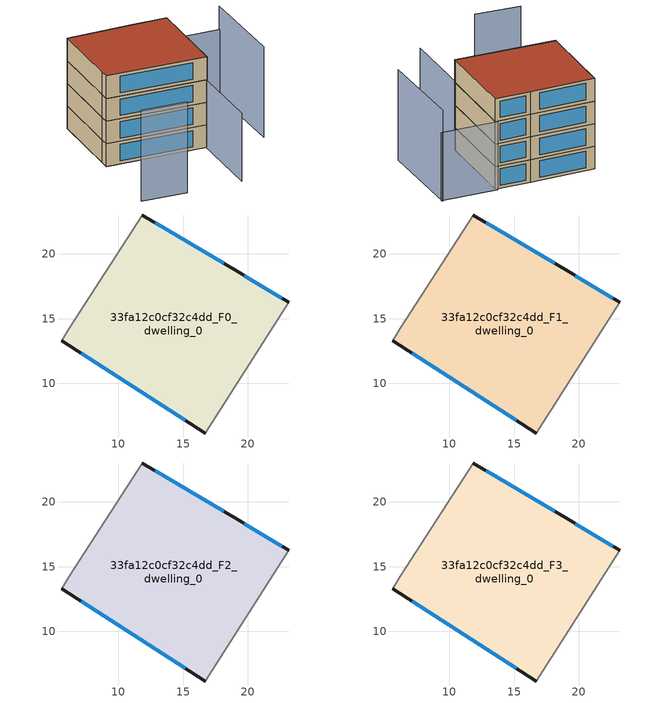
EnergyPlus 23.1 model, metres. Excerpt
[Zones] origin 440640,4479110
33fa12c0cf32c4dd_F0_dwelling_0
 floor ground (EU_floor_Construction): 16.7,6.17 23.17,16.25 19.16,18.66 11.85,23 6.21,14.24 5.61,13.3 z0
 wall outside (EU_wall_Construction): 16.7,6.17 5.61,13.3 / 11.85,23 19.16,18.66 23.17,16.25 z0:3
 wall adiabatic (EU_wall_Construction): 5.61,13.3 6.21,14.24 11.85,23 / 23.17,16.25 16.7,6.17 z0:3
 window (EU_Window_Construction): 15.16,7.16 7.15,12.31 / 12.86,22.4 18.15,19.26 / 19.72,18.32 22.62,16.59 z0.42:2.58
33fa12c0cf32c4dd_F1_dwelling_0
 floor to 33fa12c0cf32c4dd_F0_dwelling_0 (EU_floor_Construction): 16.7,6.17 23.17,16.25 19.16,18.66 11.85,23 6.21,14.24 5.61,13.3 z3
 wall outside (EU_wall_Construction): 16.7,6.17 5.61,13.3 / 11.85,23 19.16,18.66 23.17,16.25 z3:6
 wall adiabatic (EU_wall_Construction): 5.61,13.3 6.21,14.24 11.85,23 / 23.17,16.25 16.7,6.17 z3:6
 window (EU_Window_Construction): 15.16,7.16 7.15,12.31 / 12.86,22.4 18.15,19.26 / 19.72,18.32 22.62,16.59 z3.42:5.58
33fa12c0cf32c4dd_F2_dwelling_0
 floor to 33fa12c0cf32c4dd_F1_dwelling_0 (EU_floor_Construction): 16.7,6.17 23.17,16.25 19.16,18.66 11.85,23 6.21,14.24 5.61,13.3 z6
 wall outside (EU_wall_Construction): 16.7,6.17 5.61,13.3 / 11.85,23 19.16,18.66 23.17,16.25 z6:9
 wall adiabatic (EU_wall_Construction): 5.61,13.3 6.21,14.24 11.85,23 / 23.17,16.25 16.7,6.17 z6:9
 window (EU_Window_Construction): 15.16,7.16 7.15,12.31 / 12.86,22.4 18.15,19.26 / 19.72,18.32 22.62,16.59 z6.42:8.58
33fa12c0cf32c4dd_F3_dwelling_0
 floor to 33fa12c0cf32c4dd_F2_dwelling_0 (EU_floor_Construction): 16.7,6.17 23.17,16.25 19.16,18.66 11.85,23 6.21,14.24 5.61,13.3 z9
 wall outside (EU_wall_Construction): 16.7,6.17 5.61,13.3 / 11.85,23 19.16,18.66 23.17,16.25 z9:12
 wall adiabatic (EU_wall_Construction): 5.61,13.3 6.21,14.24 11.85,23 / 23.17,16.25 16.7,6.17 z9:12
 window (EU_Window_Construction): 15.16,7.16 7.15,12.31 / 12.86,22.4 18.15,19.26 / 19.72,18.32 22.62,16.59 z9.42:11.58
 roof outside (EU_roof_Construction): 19.16,18.66 23.17,16.25 16.7,6.17 5.61,13.3 6.21,14.24 11.85,23 z12
shading: -0.08,4.48 4.92,1.22 / 22.77,2.06 29.33,12.77 z0:12; 11.15,-2.47 23.04,16.53 / 23.04,16.53 29.33,12.59 z0:9
[Building]
EU S2 Campaign: North Axis=0; Terrain=City; Solar Distribution=FullExterior
[Site:Location]
Madrid: Latitude=40.5; Longitude=-3.5; Time Zone=1; Elevation=609
[SizingPeriod:WeatherFileDays]
AnnualSizingPeriod: Begin Month=1; Begin Day of Month=1; End Month=12; End Day of Month=31; Day of Week for Start Day=Monday; Use Weather File Daylight Saving Period=No; Use Weather File Rain and Snow Indicators=No
[MATERIAL]
EU_InternalMass_Material: Roughness=MediumRough; Thickness=0.1; Conductivity=1; Density=1800; Specific Heat=900; Thermal Absorptance=0.9; Solar Absorptance=0.7; Visible Absorptance=0.7
[MATERIAL:NOMASS] Roughness=MediumRough; Thermal Absorptance=0.9; Solar Absorptance=0.7; Visible Absorptance=0.7
Name | Thermal Resistance
EU_wall_NoMass | 1.60022
EU_roof_NoMass | 1.57597
EU_floor_NoMass | 0.470652
[WINDOWMATERIAL:SIMPLEGLAZINGSYSTEM]
EU_Window_SimpleGlazing: UFactor=3.28802; Solar Heat Gain Coefficient=0.85; Visible Transmittance=0.85
[CONSTRUCTION]
EU_wall_Construction: EU_wall_NoMass
EU_roof_Construction: EU_roof_NoMass
EU_floor_Construction: EU_floor_NoMass
EU_InternalMass_Construction: EU_InternalMass_Material
EU_Window_Construction: EU_Window_SimpleGlazing
[ZONE] Type=1; Multiplier=1; Ceiling Height=autocalculate; Volume=465.364; Floor Area=autocalculate; Part of Total Floor Area=Yes
33fa12c0cf32c4dd_F0_dwelling_0; 33fa12c0cf32c4dd_F1_dwelling_0; 33fa12c0cf32c4dd_F2_dwelling_0; 33fa12c0cf32c4dd_F3_dwelling_0
[INTERNALMASS] Construction=EU_InternalMass_Construction; Surface Area=155.121
Name | Zone or ZoneList
33fa12c0cf32c4dd_F0_dwelling_0_EU_InternalMass | 33fa12c0cf32c4dd_F0_dwelling_0
33fa12c0cf32c4dd_F1_dwelling_0_EU_InternalMass | 33fa12c0cf32c4dd_F1_dwelling_0
33fa12c0cf32c4dd_F2_dwelling_0_EU_InternalMass | 33fa12c0cf32c4dd_F2_dwelling_0
33fa12c0cf32c4dd_F3_dwelling_0_EU_InternalMass | 33fa12c0cf32c4dd_F3_dwelling_0
[OTHEREQUIPMENT] Fuel Type=Electricity; Design Level Calculation Method=Watts/Area; Power per Zone Floor Area=1; Fraction Latent=0; Fraction Radiant=0; Fraction Lost=0; Carbon Dioxide Generation Rate=0; EndUse Subcategory=EU_Step8_InternalGains
Name | Zone or ZoneList or Space or SpaceList | Schedule
EU_Step8_InternalGain_33fa12c0cf32c4dd_F0_dwelling_0_f000 | 33fa12c0cf32c4dd_F0_dwelling_0 | EU_Step8_GainSchedule_33fa12c0cf32c4dd_F0_dwelling_0_f000
EU_Step8_InternalGain_33fa12c0cf32c4dd_F1_dwelling_0_f000 | 33fa12c0cf32c4dd_F1_dwelling_0 | EU_Step8_GainSchedule_33fa12c0cf32c4dd_F1_dwelling_0_f000
EU_Step8_InternalGain_33fa12c0cf32c4dd_F2_dwelling_0_f000 | 33fa12c0cf32c4dd_F2_dwelling_0 | EU_Step8_GainSchedule_33fa12c0cf32c4dd_F2_dwelling_0_f000
EU_Step8_InternalGain_33fa12c0cf32c4dd_F3_dwelling_0_f000 | 33fa12c0cf32c4dd_F3_dwelling_0 | EU_Step8_GainSchedule_33fa12c0cf32c4dd_F3_dwelling_0_f000
[ZONEVENTILATION:DESIGNFLOWRATE] Schedule=EU_AlwaysOn; Design Flow Rate Calculation Method=AirChanges/Hour; Air Changes per Hour=0.480704; Ventilation Type=Natural; Fan Pressure Rise=0; Fan Total Efficiency=1; Constant Term Coefficient=1; Temperature Term Coefficient=0; Velocity Term Coefficient=0; Velocity Squared Term Coefficient=0; Minimum Indoor Temperature=-100; Maximum Indoor Temperature=100; Delta Temperature=-100; Minimum Outdoor Temperature=-100; Maximum Outdoor Temperature=100; Maximum Wind Speed=40
Name | Zone or ZoneList or Space or SpaceList
EU_ConstantAir_33fa12c0cf32c4dd_F0_dwelling_0 | 33fa12c0cf32c4dd_F0_dwelling_0
EU_ConstantAir_33fa12c0cf32c4dd_F1_dwelling_0 | 33fa12c0cf32c4dd_F1_dwelling_0
EU_ConstantAir_33fa12c0cf32c4dd_F2_dwelling_0 | 33fa12c0cf32c4dd_F2_dwelling_0
EU_ConstantAir_33fa12c0cf32c4dd_F3_dwelling_0 | 33fa12c0cf32c4dd_F3_dwelling_0
[HVACTEMPLATE:THERMOSTAT] Constant Heating Setpoint=20; Constant Cooling Setpoint=50
EU_HeatOnly_33fa12c0cf32c4dd_F0_dwelling_0; EU_HeatOnly_33fa12c0cf32c4dd_F1_dwelling_0; EU_HeatOnly_33fa12c0cf32c4dd_F2_dwelling_0; EU_HeatOnly_33fa12c0cf32c4dd_F3_dwelling_0
[HVACTEMPLATE:ZONE:IDEALLOADSAIRSYSTEM] System Availability Schedule=EU_AlwaysOn; Maximum Heating Supply Air Temperature=50; Minimum Cooling Supply Air Temperature=13; Maximum Heating Supply Air Humidity Ratio=0.0156; Minimum Cooling Supply Air Humidity Ratio=0.0077; Heating Limit=NoLimit; Cooling Limit=NoLimit; Heating Availability Schedule=EU_AlwaysOn; Cooling Availability Schedule=EU_CoolingOff; Dehumidification Control Type=ConstantSensibleHeatRatio; Cooling Sensible Heat Ratio=0.7; Dehumidification Setpoint=60; Humidification Control Type=None; Humidification Setpoint=30; Outdoor Air Method=None; Outdoor Air Flow Rate per Person=0.00944; Outdoor Air Flow Rate per Zone Floor Area=0; Outdoor Air Flow Rate per Zone=0; Demand Controlled Ventilation Type=None; Outdoor Air Economizer Type=NoEconomizer; Heat Recovery Type=None; Sensible Heat Recovery Effectiveness=0.7; Latent Heat Recovery Effectiveness=0.65
Name | Template Thermostat
33fa12c0cf32c4dd_F0_dwelling_0 | EU_HeatOnly_33fa12c0cf32c4dd_F0_dwelling_0
33fa12c0cf32c4dd_F1_dwelling_0 | EU_HeatOnly_33fa12c0cf32c4dd_F1_dwelling_0
33fa12c0cf32c4dd_F2_dwelling_0 | EU_HeatOnly_33fa12c0cf32c4dd_F2_dwelling_0
33fa12c0cf32c4dd_F3_dwelling_0 | EU_HeatOnly_33fa12c0cf32c4dd_F3_dwelling_0
[SIZING:ZONE] Zone Cooling Design Supply Air Temperature Input Method=SupplyAirTemperature; Zone Cooling Design Supply Air Temperature=13; Zone Heating Design Supply Air Temperature Input Method=SupplyAirTemperature; Zone Heating Design Supply Air Temperature=50; Zone Cooling Design Supply Air Humidity Ratio=0.008; Zone Heating Design Supply Air Humidity Ratio=0.008; Cooling Design Air Flow Method=DesignDay; Cooling Design Air Flow Rate=0; Cooling Minimum Air Flow per Zone Floor Area=0.000762; Cooling Minimum Air Flow=0; Cooling Minimum Air Flow Fraction=0.2; Heating Design Air Flow Method=DesignDay; Heating Design Air Flow Rate=0; Heating Maximum Air Flow per Zone Floor Area=0.002032; Heating Maximum Air Flow=0.141576; Heating Maximum Air Flow Fraction=0.3; Account for Dedicated Outdoor Air System=No; Dedicated Outdoor Air System Control Strategy=NeutralSupplyAir; Dedicated Outdoor Air Low Setpoint Temperature for Design=autosize; Dedicated Outdoor Air High Setpoint Temperature for Design=autosize; Zone Load Sizing Method=Sensible Load Only No Latent Load; Zone Latent Cooling Design Supply Air Humidity Ratio Input Method=HumidityRatioDifference; Zone Cooling Design Supply Air Humidity Ratio Difference=0.005; Zone Latent Heating Design Supply Air Humidity Ratio Input Method=HumidityRatioDifference; Zone Humidification Design Supply Air Humidity Ratio Difference=0.005
33fa12c0cf32c4dd_F0_dwelling_0; 33fa12c0cf32c4dd_F1_dwelling_0; 33fa12c0cf32c4dd_F2_dwelling_0; 33fa12c0cf32c4dd_F3_dwelling_0
[SCHEDULE:CONSTANT]
Name | Hourly Value
EU_AlwaysOn | 1
EU_CoolingOff | 0
[SCHEDULE:FILE] Column Number=1; Rows to Skip at Top=0; Number of Hours of Data=8760; Column Separator=Comma; Interpolate to Timestep=No; Minutes per Item=60; Adjust Schedule for Daylight Savings=Yes
Name | File
EU_Step8_GainSchedule_33fa12c0cf32c4dd_F0_dwelling_0_f000 | ../../schedules/33fa12c0cf32c4dd/33fa12c0cf32c4dd_F0_dwelling_0_f000_gain.csv
EU_Step8_GainSchedule_33fa12c0cf32c4dd_F1_dwelling_0_f000 | ../../schedules/33fa12c0cf32c4dd/33fa12c0cf32c4dd_F1_dwelling_0_f000_gain.csv
EU_Step8_GainSchedule_33fa12c0cf32c4dd_F2_dwelling_0_f000 | ../../schedules/33fa12c0cf32c4dd/33fa12c0cf32c4dd_F2_dwelling_0_f000_gain.csv
EU_Step8_GainSchedule_33fa12c0cf32c4dd_F3_dwelling_0_f000 | ../../schedules/33fa12c0cf32c4dd/33fa12c0cf32c4dd_F3_dwelling_0_f000_gain.csv
